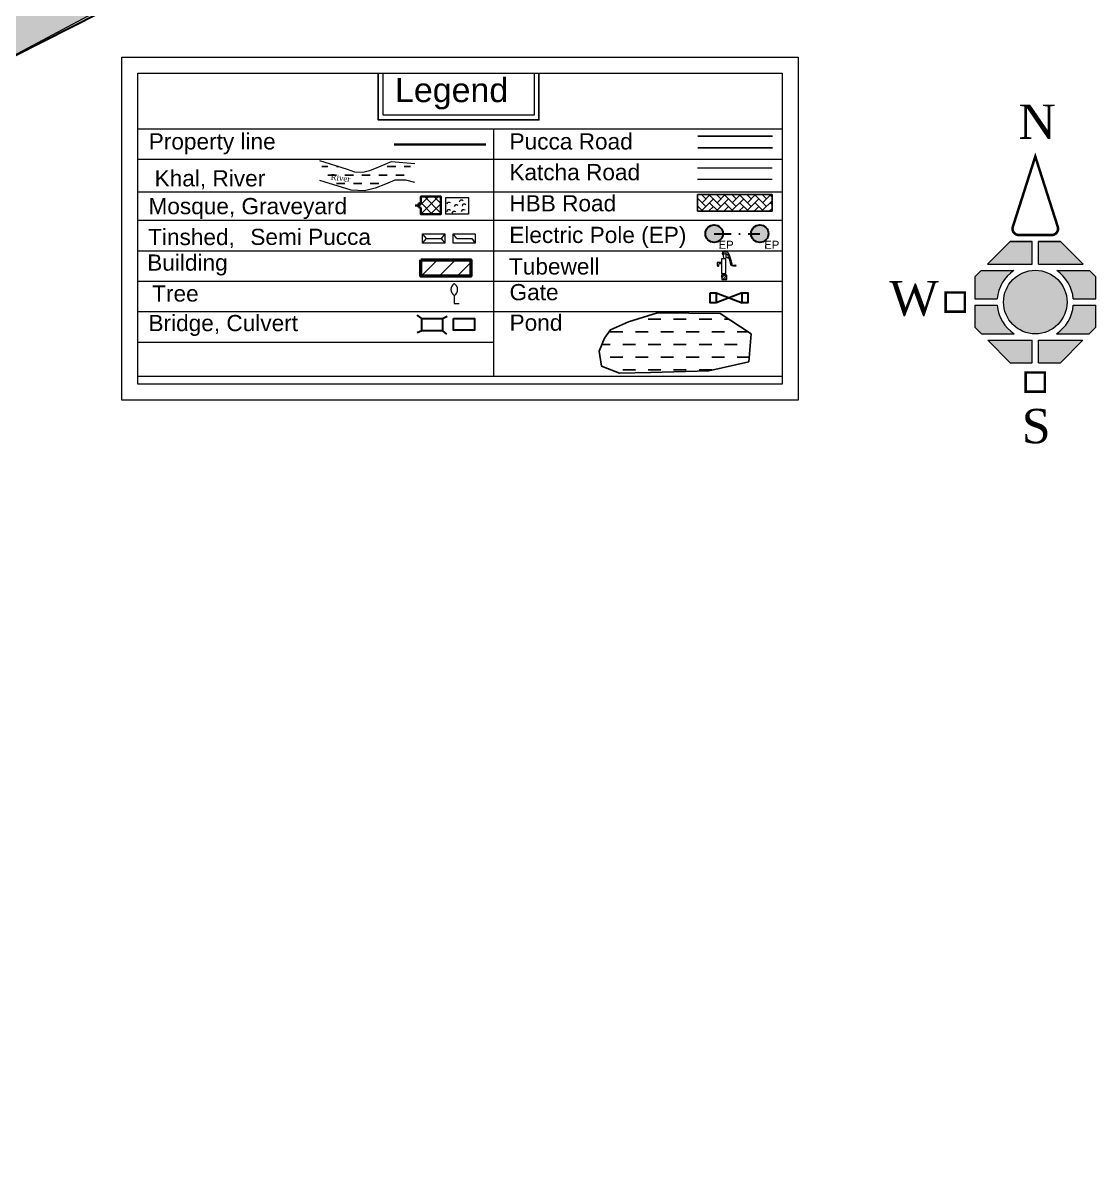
# Model space of a CAD drawing. Header units: inches. Extents: x -1373420 to 1275728, y -1279082 to 1370051.
# Drawn here: x 14150 to 20490, y 26221 to 33044 of the extents above; entities that cross this region are included whole.
import ezdxf
from ezdxf.enums import TextEntityAlignment as Align

# ---------------------------------------------------------------- set-up
doc = ezdxf.new("R2010")
doc.units = ezdxf.units.IN
doc.header["$LTSCALE"] = 100
doc.header["$MEASUREMENT"] = 0
for name, pattern in [('BORDERX2', [3.5, 1, -0.5, 1, -0.5, 0, -0.5]), ('DASHDOTX2', [2, 1, -0.5, 0, -0.5]), ('DASHED', [0.75, 0.5, -0.25])]:
    doc.linetypes.add(name, pattern=pattern)
doc.layers.add('6', color=7, linetype='Continuous', true_color=0x57a70c)
doc.layers.add('a Walkway', color=7, linetype='Continuous', lineweight=30, true_color=0x4b2e26)
for name, color, linetype, lineweight in [('Boundary', 1, 'Continuous', 35), ('BRIDGE CULVERT', 7, 'Continuous', 30), ('Building', 250, 'Continuous', 60), ('Gate', 7, 'Continuous', 30), ('Graveyard', 191, 'Continuous', 20), ('Hatch', 213, 'Continuous', 13), ('HBB Road', 24, 'Continuous', 20), ('Katcha Road', 202, 'DASHED', 20), ('Khal+River+Pond+Ditch', 130, 'Continuous', 20), ('North', 147, 'Continuous', 20), ('Outer_1', 230, 'Continuous', 20), ('P1', 7, 'Continuous', 20), ('Power Pole', 216, 'DASHDOTX2', 30), ('pp', 5, 'DASHDOTX2', 30), ('Project Boundary  Limit', 170, 'DASHED', 30), ('Pucca Road', 202, 'Continuous', 40), ('River Khal Pond Ditch', 4, 'Continuous', 20), ('Stucture', 180, 'Continuous', 35), ('Tinshed', 92, 'Continuous', 20), ('Tree', 3, 'Continuous', 5), ('Tubewell', 112, 'Continuous', 20)]:
    doc.layers.add(name, color=color, linetype=linetype, lineweight=lineweight)
for name, color, linetype in [('Layout_Text', 7, 'Continuous'), ('LINE', 7, 'Continuous'), ('text', 7, 'Continuous')]:
    doc.layers.add(name, color=color, linetype=linetype)
doc.styles.get("Standard").update_dxf_attribs({"font": 'arial.ttf'})
doc.styles.add('TR', font='times.ttf')

# ---------------------------------------------------------------- blocks, each defined once
blk = doc.blocks.new('gf')
at = {"layer": 'Tree', "color": 3}
for p, q in [((404732.5, -313751.7), (404732.5, -313820.9)), ((404732.5, -313820.9), (404772.4, -313820.9))]:
    blk.add_line(p, q, dxfattribs=at)
for centre, radius, start, end in [((404762.8, -313701.6), 58.6, 122.11756, 238.79372), ((404702.8, -313702), 57.8, 300.89677, 60.01451)]:
    blk.add_arc(centre, radius, start, end, dxfattribs=at)
blk = doc.blocks.new('PP')
at = {"layer": 'pp'}
h = blk.add_hatch(color=1, dxfattribs=at)
h.dxf.hatch_style = 1
h.set_gradient(color1=(255, 0, 0), tint=1, name='SPHERICAL')
edge = h.paths.add_edge_path()
edge.add_arc((0, 0), 1.06, 0, 360)
at = {"layer": 'Power Pole', "linetype": 'Continuous', "lineweight": 30}
blk.add_circle((0, 0), 1.06, dxfattribs=at)
blk = doc.blocks.new('A$C225d3f41')
at = {"layer": 'Hatch', "lineweight": 25, "ltscale": 150}
h = blk.add_hatch(dxfattribs=at)
h.set_pattern_fill('DASH', color=6, scale=400, style=0)
h.set_pattern_definition([(0, (-772598.274, -96303.775), (50, 50), [50, -50])])
h.paths.add_polyline_path([(25493.4, 33991.5), (25378.8, 34000.1), (25304.5, 33969.9), (25251.1, 33948.2), (25210.5, 33938.8), (25163.6, 33940.3), (25120.5, 33955.8), (24969, 34003.3), (24967.6, 33888.1), (25143.1, 33832.7), (25221.2, 33830.2), (25283.8, 33844.7), (25345.3, 33869.7), (25400, 33891.9), (25465.1, 33891.9), (25490, 33885.6)])
h.paths.add_polyline_path([(25009.4, 33887.2), (25140.5, 33871), (25147.1, 33924.9), (25016.1, 33941.1)], flags=24)
at = {"layer": 'Hatch'}
h = blk.add_hatch(dxfattribs=at)
h.set_pattern_fill('ANSI31', color=256, scale=600, style=0)
h.set_pattern_definition([(45, (-31815.97, 58961.436), (-53.03301, 53.03301), [])])
h.paths.add_polyline_path([(25553, 33421.7), (25849.7, 33421.7), (25849.7, 33324.7), (25553, 33324.7)])
at = {"layer": 'Hatch', "lineweight": 25, "ltscale": 150}
h = blk.add_hatch(dxfattribs=at)
h.set_pattern_fill('DASH', color=140, scale=600, style=0)
h.set_pattern_definition([(0, (-77180.62, 46520.77), (75, 75), [75, -75])])
h.paths.add_polyline_path([(26622.2, 32793), (26728.8, 32752.3), (27255.3, 32766), (27492, 32819.5), (27505.4, 32984.6), (27322.2, 33105.1), (26951.5, 33109.5), (26781.8, 33056), (26674.4, 33007.6), (26639.5, 32959.7), (26608.5, 32881.9)])
at = {"layer": 'HBB Road', "lineweight": 9, "ltscale": 180}
h = blk.add_hatch(dxfattribs=at)
h.set_pattern_fill('AR-HBONE', color=233, scale=7.916575, style=0)
h.set_pattern_definition([(45, (-291377.454, 280662.355), (4e-15, 44.7829116), [94.998901, -31.6663]), (135, (-291355.063, 280684.747), (4e-15, 44.7829116), [94.998901, -31.6663])])
h.paths.add_polyline_path([(27189.3, 33807), (27189.3, 33708.7), (27629.8, 33708.7), (27629.8, 33807)])
at = {"layer": 'North', "linetype": 'Continuous'}
h = blk.add_hatch(color=3, dxfattribs=at)
h.paths.add_polyline_path([(29333.5, 33530.6), (29203.9, 33530.6), (29203.9, 33395.9), (29468.2, 33395.9)])
h.paths.add_polyline_path([(29166.3, 33395.9), (29166.3, 33530.6), (29036.8, 33530.6), (28902.1, 33395.9)])
h.paths.add_polyline_path([(29057.7, 33358.4), (28864.5, 33358.4), (28826.9, 33320.8), (28826.9, 33191.2), (28960.5, 33191.2, -0.225342)])
h.paths.add_polyline_path([(28960.5, 33153.6), (28826.9, 33153.6), (28826.9, 33024.1), (28866.4, 32984.6), (29060.5, 32984.6, -0.229318)])
h.paths.add_polyline_path([(29036.8, 32814.2), (29166.3, 32814.2), (29166.3, 32947), (28904, 32947)])
h.paths.add_polyline_path([(29203.9, 32814.2), (29333.5, 32814.2), (29466.3, 32947), (29203.9, 32947)])
h.paths.add_polyline_path([(29543.3, 33153.6), (29409.7, 33153.6, -0.229318), (29309.7, 32984.6), (29503.8, 32984.6), (29543.3, 33024.1)])
h.paths.add_polyline_path([(29543.3, 33320.8), (29505.7, 33358.4), (29312.5, 33358.4, -0.225342), (29409.7, 33191.2), (29543.3, 33191.2)])
h = blk.add_hatch(color=1, dxfattribs=at)
edge = h.paths.add_edge_path()
edge.add_arc((29185.1, 33172.4), 187.8, 0, 360)
at = {"layer": 'Stucture', "lineweight": 25}
h = blk.add_hatch(dxfattribs=at)
h.set_pattern_fill('ANSI37', color=253, scale=322.269013, style=0)
h.set_pattern_definition([(45, (-197443.737, 206447.106), (-28.4848255, 28.4848255), []), (135, (-197443.737, 206447.106), (-28.4848255, -28.4848255), [])])
h.paths.add_polyline_path([(25553, 33758, 1), (25553, 33729.2), (25553, 33691.9), (25672.7, 33691.9), (25672.7, 33795.4), (25553, 33795.4)])
at = {"layer": 'Tubewell'}
h = blk.add_hatch(dxfattribs=at)
h.set_pattern_fill('ANSI31', color=4, scale=85.062344, angle=2.63453, style=0)
h.set_pattern_definition([(47.634533, (-68573.592, 52456.418), (-7.8561626, 7.1649841), [])])
h.paths.add_polyline_path([(27361.7, 33330.9), (27331.4, 33330.6), (27331.7, 33306.2), (27361.9, 33306.5)])
blk.add_hatch(color=4, dxfattribs=at).paths.add_polyline_path([(27360.6, 33335.8), (27351.4, 33334.1), (27352.6, 33327.5), (27361.8, 33329.2)])
at = {"color": 9, "linetype": 'BORDERX2', "lineweight": 20, "ltscale": 1000, "true_color": 0xc7c8ca, "flags": 128}
blk.add_lwpolyline([(22770, 26451.1), (22555.9, 26603), (21818.3, 27348), (20301.5, 29080), (20295.1, 29182.5), (20173.4, 31100), (20193.1, 31223.8), (20206.9, 31272.5), (20409.6, 31609.3), (20750, 32103), (21023.7, 32382.2), (21539.1, 32899.9), (21777.5, 33166.9), (22086.1, 33456.3), (22327.9, 33701.4), (22525.7, 34020.4), (22654.7, 34326.1), (22717.9, 34424.8), (22825.6, 34470.7), (22984.1, 34541.2), (25344.4, 35803.9), (25501.7, 35868.3), (25577.8, 35872.4), (25735.3, 35872.4), (25997.3, 35876.9), (26495.3, 37013), (26524.7, 37080.2), (26539.4, 37089.7), (26719.3, 37166.5), (26914.7, 37841.1), (27152.3, 37871.6), (27267.4, 38538.8), (27288.4, 38681.7), (27427.5, 38785.7), (27604.7, 39486), (27711.9, 40177.3), (27652, 40426.5), (27535.8, 40572), (27396.1, 40721.2), (27384.9, 40754), (27370.7, 40795.9), (27298.4, 41583.2), (27146.3, 41655.2), (27200.4, 42740.4), (27256.3, 42975.8), (27472.6, 43097.4), (27710.9, 43236.8), (28058.8, 43463.2), (28076.7, 43824.2), (28063.7, 44054.8), (27997.8, 44313.3), (27874.2, 44542.2), (27562.3, 44674.1), (26432.6, 44782), (26282.6, 44804.8), (26178.7, 44869.5), (25818.6, 45047.9), (25514.7, 44738.1), (25420, 44640.1), (25185.4, 44452), (25163.4, 44515.8), (25034.5, 44661.3), (24816.2, 44803.7), (24287.1, 44790.7), (22876.6, 44736), (22204, 44413.4), (21766.1, 44216.6), (21656.2, 44179.6), (21148.3, 44119.9), (20546.4, 44068.2), (20247.8, 44011.7), (18713.9, 43857.6), (18257.3, 43838.4), (16741.2, 43773.2), (15650.9, 43670.4), (15157.8, 43617.8), (13667, 43463.1), (13403.6, 43479.4), (13255.6, 43509.1), (12941.3, 43503), (12651.7, 43429.3), (12423.2, 43341.2), (12354.7, 43326.4), (12227.8, 43330.5), (12034.4, 43348.5), (11692.2, 43370.8), (11318.7, 43373.1), (11014.2, 43381.4), (10721.9, 43362.1), (10473.6, 43228.9), (10389.3, 43185.2), (10340.4, 43198.9), (9883.5, 43414.1), (9689.8, 43534.7), (9182.6, 43696), (8580, 43887.1), (8251.3, 43965.1), (8089.4, 43997.2), (7983.5, 44073.8), (7860.5, 44219.6), (7687.3, 44445.1), (7490.1, 44606.9), (7309.9, 44649.4), (7090.3, 44644.5), (6845.4, 44482.1), (6809, 44341.6), (6793.3, 44349.6), (6665, 44476.5), (6506.1, 44710.9), (6326.1, 44859.1), (6123.9, 44944), (5894.2, 44983.1), (5676.8, 44879.8), (5568, 44804.9), (5534.1, 44828.6), (5323.8, 44905.3), (5165.8, 44936.2), (5024.9, 44928.7), (4847.4, 44919.3), (4601.1, 44802.8), (4480.1, 44659.3), (4444.8, 44614.5), (4442, 44617), (4317.3, 44738), (4060.8, 44827.3), (3820.1, 44745.5), (3625.9, 44602.3), (3477.1, 44650), (3234.6, 44671.5), (3036.2, 44552.1), (2904.9, 44427.6), (2850.3, 44290.3), (2838.2, 44287), (2740.7, 44385), (2469.2, 44519.8), (2212.1, 44429.6), (2191.2, 44413.4), (2006.3, 44451.4), (1737, 44405.5), (1541.2, 44173.9), (1538.7, 44015.1), (1200, 43945), (1163.3, 43932.3)], dxfattribs=at)
at = {"layer": 'Boundary', "elevation": -160, "flags": 128}
blk.add_lwpolyline([(25395.6, 34103), (25938.4, 34103)], dxfattribs=at)
at = {"layer": 'BRIDGE CULVERT', "color": 0, "lineweight": 30}
for points in [[(25558.9, 33074.6), (25531.6, 33094.5)], [(25682.5, 33074.6), (25710.2, 33089.1)], [(25558.9, 33002.5), (25533.1, 32990)], [(25682.5, 33002.5), (25706.4, 32981.7)]]:
    blk.add_lwpolyline(points, dxfattribs=at)
for points in [[(25558.9, 33074.6), (25682.5, 33074.6), (25682.5, 33002.5), (25558.9, 33002.5)], [(25747.2, 33074.6), (25870.8, 33074.6), (25870.8, 33005.3), (25747.2, 33005.3)]]:
    blk.add_lwpolyline(points, close=True, dxfattribs=at)
at = {"layer": 'Building', "lineweight": 50, "elevation": -160}
blk.add_lwpolyline([(25553, 33421.7), (25849.7, 33421.7), (25849.7, 33324.7), (25553, 33324.7)], close=True, dxfattribs=at)
at = {"layer": 'Gate', "lineweight": 30}
for points in [[(27264.2, 33226.1), (27298.9, 33226.1), (27298.9, 33167), (27264.2, 33167)], [(27452.3, 33226.1), (27487, 33226.1), (27487, 33167), (27452.3, 33167)]]:
    blk.add_lwpolyline(points, close=True, dxfattribs=at)
at = {"layer": 'Gate'}
for points in [[(27452.3, 33226.1), (27298.9, 33167)], [(27298.9, 33226.1), (27452.3, 33167)]]:
    blk.add_lwpolyline(points, dxfattribs=at)
at = {"layer": 'Graveyard', "elevation": -160}
blk.add_lwpolyline([(25701.4, 33789.3), (25835.1, 33789.3), (25835.1, 33692.6), (25701.4, 33692.6)], close=True, dxfattribs=at)
at = {"layer": 'Graveyard'}
for centre in [(25719.8, 33703.8, -160), (25720.1, 33748.3, -160), (25750.7, 33694.9, -160), (25764.3, 33733.7, -160), (25794.3, 33760.9, -160), (25805.7, 33704.8, -160), (25811, 33737.1, -160)]:
    blk.add_arc(centre, 13.5, 45.87087, 169.16323, dxfattribs=at)
at = {"layer": 'HBB Road', "lineweight": 25, "ltscale": 180}
for p, q in [((27189.3, 33807, -160), (27629.8, 33807, -160)), ((27629.8, 33708.7, -160), (27189.3, 33708.7, -160))]:
    blk.add_line(p, q, dxfattribs=at)
at = {"layer": 'HBB Road', "lineweight": 25, "ltscale": 180, "elevation": -160}
for points in [[(27189.3, 33807), (27189.3, 33708.7)], [(27629.8, 33807), (27629.8, 33708.7)]]:
    blk.add_lwpolyline(points, dxfattribs=at)
at = {"layer": 'Katcha Road', "color": 190, "ltscale": 180}
for p, q in [((27189.3, 33965, -160), (27629.8, 33965, -160)), ((27629.8, 33895.8, -160), (27189.3, 33895.8, -160))]:
    blk.add_line(p, q, dxfattribs=at)
at = {"layer": 'Khal+River+Pond+Ditch', "lineweight": 25, "ltscale": 150, "elevation": -160, "flags": 128}
blk.add_lwpolyline([(26951.5, 33109.5), (27322.2, 33105.1), (27505.4, 32984.6), (27492, 32819.5), (27255.3, 32766), (26911.3, 32757.1), (26728.8, 32752.3), (26622.2, 32793), (26608.5, 32881.9), (26639.5, 32959.7), (26674.4, 33007.6), (26781.8, 33056)], close=True, dxfattribs=at)
at = {"layer": 'LINE', "linetype": 'Continuous', "lineweight": 9}
for p, q in [((23881.4, 34195.8, -160), (27688.9, 34195.8, -160)), ((25983.9, 34195.8, -160), (25983.9, 32733.6, -160)), ((23881.4, 34015.8, -160), (27688.9, 34015.8, -160)), ((23878.8, 33823.2, -160), (27686.3, 33823.2, -160)), ((23881.4, 33655.8, -160), (27688.9, 33655.8, -160)), ((23881.4, 33475.8, -160), (27688.9, 33475.8, -160)), ((23881.4, 33295.8, -160), (27688.9, 33295.8, -160)), ((23881.4, 33115.8, -160), (27688.9, 33115.8, -160)), ((23881.4, 32935.8, -160), (25983.9, 32935.8, -160)), ((23881.4, 32733.6, -160), (27688.9, 32733.6, -160))]:
    blk.add_line(p, q, dxfattribs=at)
at = {"layer": 'North', "color": 3, "linetype": 'Continuous', "const_width": 15, "elevation": -160}
blk.add_lwpolyline([(29052.4, 33617.2), (29185.1, 34032.3), (29317.8, 33617.2, -0.508028), (29282, 33568.2), (29088.2, 33568.2, -0.508028)], format="xyb", close=True, dxfattribs=at)
at = {"layer": 'North', "color": 3, "linetype": 'Continuous', "elevation": -160}
for points in [[(29166.3, 33530.6), (29036.8, 33530.6), (28902.1, 33395.9)], [(29036.8, 33530.6), (29166.3, 33530.6)], [(29166.3, 33395.9), (29166.3, 33530.6)], [(29203.9, 33395.9), (29203.9, 33530.6)], [(29203.9, 33530.6), (29333.5, 33530.6)], [(29468.2, 33395.9), (29333.5, 33530.6), (29203.9, 33530.6)], [(28902.1, 33395.9), (29166.3, 33395.9)], [(29203.9, 33395.9), (29468.2, 33395.9)], [(28864.5, 33358.4), (28826.9, 33320.8), (28826.9, 33191.2)], [(28864.5, 33358.4), (29057.7, 33358.4)], [(28864.5, 33358.4), (29057.7, 33358.4)], [(29312.5, 33358.4), (29505.7, 33358.4)], [(29312.5, 33358.4), (29505.7, 33358.4)], [(29543.3, 33191.2), (29543.3, 33320.8), (29505.7, 33358.4)], [(28826.9, 33191.2), (28960.5, 33191.2)], [(29409.7, 33191.2), (29543.3, 33191.2)], [(28826.9, 33153.6), (28826.9, 33024.1), (28866.4, 32984.6)], [(28826.9, 33153.6), (28960.5, 33153.6)], [(29409.7, 33153.6), (29543.3, 33153.6)], [(29503.8, 32984.6), (29543.3, 33024.1), (29543.3, 33153.6)], [(28866.4, 32984.6), (29060.5, 32984.6)], [(29309.7, 32984.6), (29503.8, 32984.6)], [(28904, 32947), (29036.8, 32814.2), (29166.3, 32814.2)], [(28904, 32947), (29166.3, 32947)], [(28904, 32947), (29166.3, 32947)], [(29166.3, 32814.2), (29166.3, 32947)], [(29203.9, 32814.2), (29333.5, 32814.2), (29466.3, 32947)], [(29203.9, 32947), (29466.3, 32947)], [(29203.9, 32947), (29466.3, 32947)], [(29203.9, 32814.2), (29203.9, 32947)]]:
    blk.add_lwpolyline(points, dxfattribs=at)
at = {"layer": 'North', "linetype": 'Continuous', "const_width": 15, "elevation": -160}
for points in [[(28655.9, 33116.1), (28768.6, 33116.1), (28768.6, 33228.8), (28655.9, 33228.8)], [(29128.8, 32643.3), (29241.5, 32643.3), (29241.5, 32756), (29128.8, 32756)]]:
    blk.add_lwpolyline(points, close=True, dxfattribs=at)
at = {"layer": 'North', "color": 1, "linetype": 'Continuous'}
blk.add_circle((29185.1, 33172.4, -160), 187.8, dxfattribs=at)
at = {"layer": 'North', "color": 3, "linetype": 'Continuous'}
for start, end in [(124.42357, 175.21981), (4.78019, 55.57643), (184.78019, 236.44269), (303.55731, 355.21981)]:
    blk.add_arc((29185.1, 33172.4, -160), 225.4, start, end, dxfattribs=at)
at = {"layer": 'Outer_1', "lineweight": 20, "elevation": -160}
blk.add_lwpolyline([(25330.8, 34524.4), (26222.8, 34524.4), (26222.8, 34277.5), (25330.8, 34277.5)], close=True, dxfattribs=at)
at = {"layer": 'P1', "color": 4, "ltscale": 200, "elevation": -160}
blk.add_lwpolyline([(23786.4, 34619.4), (27783.9, 34619.4), (27783.9, 32592.1), (23786.4, 32592.1)], close=True, dxfattribs=at)
at = {"layer": 'P1', "color": 3, "ltscale": 200}
blk.add_lwpolyline([(27688.9, 32687.1), (23881.4, 32687.1), (23881.4, 34524.4), (27688.9, 34524.4)], close=True, dxfattribs=at)
at = {"layer": 'pp', "lineweight": 30, "elevation": -160, "flags": 128}
blk.add_lwpolyline([(27287.2, 33576.4), (27556.9, 33576.4)], dxfattribs=at)
at = {"layer": 'Pucca Road', "color": 202, "lineweight": 25}
for p, q in [((27190.7, 34152.3, -160), (27631.1, 34152.3, -160)), ((27631.1, 34083.8, -160), (27190.7, 34083.8, -160))]:
    blk.add_line(p, q, dxfattribs=at)
at = {"layer": 'River Khal Pond Ditch', "color": 6, "linetype": 'Continuous'}
for points in [[(25518.1, 33989.7), (25378.8, 34000.1), (25304.5, 33969.9), (25251.1, 33948.2), (25210.5, 33938.8), (25163.6, 33940.3), (25120.5, 33955.8), (24956.7, 34007.2)], [(25518.1, 33878.4), (25465.1, 33891.9), (25400, 33891.9), (25345.3, 33869.7), (25283.8, 33844.7), (25221.2, 33830.2), (25143.1, 33832.7), (24956.7, 33891.6)]]:
    blk.add_lwpolyline(points, dxfattribs=at)
at = {"layer": 'Stucture', "elevation": -160}
for points in [[(25553, 33758), (25553, 33795.4), (25672.7, 33795.4), (25672.7, 33691.9), (25553, 33691.9), (25553, 33729.2)], [(25538.6, 33743.2), (25519.7, 33743.2)]]:
    blk.add_lwpolyline(points, dxfattribs=at)
at = {"layer": 'Stucture'}
blk.add_arc((25553, 33743.6, -160), 14.4, 90, 270, dxfattribs=at)
at = {"layer": 'text', "elevation": -160}
blk.add_lwpolyline([(26251.3, 34524.4), (26251.3, 34249), (25302.3, 34249), (25302.3, 34524.4)], dxfattribs=at)
at = {"layer": 'Tinshed', "elevation": -160}
for points in [[(25564.6, 33576.4), (25695.4, 33576.4), (25695.4, 33521.3), (25564.6, 33521.3)], [(25744.5, 33576.4), (25875.4, 33576.4), (25875.4, 33521.3), (25744.5, 33521.3)]]:
    blk.add_lwpolyline(points, close=True, dxfattribs=at)
for points in [[(25564.6, 33521.3), (25587.3, 33548.9), (25564.6, 33576.4)], [(25695.4, 33576.4), (25674.4, 33548.9), (25695.4, 33521.3)], [(25767.2, 33548.9), (25767.2, 33548.9), (25744.5, 33576.4)], [(25587.3, 33548.9), (25674.4, 33548.9)], [(25767.2, 33548.9), (25854.4, 33548.9)], [(25854.4, 33548.9), (25854.4, 33548.9), (25875.4, 33521.3)]]:
    blk.add_lwpolyline(points, dxfattribs=at)
at = {"layer": 'Tubewell', "color": 4, "elevation": -160}
for points in [[(27340.9, 33468.5), (27337.3, 33468.6), (27335.6, 33455.3), (27343.4, 33453), (27346.4, 33454.8)], [(27340.9, 33468.5), (27367.8, 33467.5), (27378.7, 33445.5), (27386.1, 33419.9), (27393, 33391.2), (27409.1, 33390.2), (27413.9, 33392.6), (27416.3, 33384.3), (27399.6, 33384.1), (27388.2, 33387.6), (27382.6, 33409.1), (27376.3, 33433.4), (27368.7, 33430.5), (27366.3, 33435.3), (27372.2, 33437.7), (27369.1, 33449), (27361.9, 33455.5), (27352.9, 33457.3), (27346.4, 33454.8)], [(27343.5, 33434.2), (27343.4, 33447), (27343.4, 33459)], [(27330.9, 33406.8), (27314.4, 33406.1), (27305.5, 33405.7), (27305.5, 33405.7), (27305.6, 33387.5)], [(27305.6, 33387.2), (27315.8, 33387.6)], [(27315.8, 33387.6), (27316.3, 33400.1), (27331, 33400.3)], [(27344.2, 33341.8), (27344.3, 33330.7), (27349.7, 33330.8), (27349.6, 33341.8)]]:
    blk.add_lwpolyline(points, dxfattribs=at)
for points in [[(27356.3, 33434.3), (27357.6, 33434.3), (27357.4, 33456.4), (27356.1, 33456.4)], [(27331.4, 33341.7), (27357, 33341.9), (27356.3, 33428.3), (27330.7, 33428.1)], [(27331.7, 33306.2), (27361.9, 33306.5), (27361.7, 33330.9), (27331.4, 33330.6)]]:
    blk.add_lwpolyline(points, close=True, dxfattribs=at)
at = {"layer": 'Tubewell', "color": 4}
blk.add_circle((27343.4, 33459, -160), 1.64, dxfattribs=at)
blk.add_ellipse((27310.7, 33387.5, -160), major_axis=(5.08, 0.04), ratio=0.503998, start_param=3.14094, end_param=6.283185, dxfattribs=at)
at = {"layer": 'pp', "color": 2, "lineweight": 30, "xscale": 48.60000000055879, "yscale": 48.60000000055879, "zscale": 48.60000000055879}
for p in [(27287.2, 33576.4, -160), (27556.9, 33576.4, -160)]:
    blk.add_blockref('PP', p, dxfattribs=at)
at = {"layer": 'Project Boundary  Limit', "color": 0, "lineweight": 9, "xscale": 0.696658618748188, "yscale": 0.6966586075723171, "zscale": 0.696658618748188}
blk.add_blockref('gf', (-256208.6, 251789.7), dxfattribs=at)
at = {"layer": 'Layout_Text', "style": 'TR'}
blk.add_text('River', height=34.62, rotation=352.97879, dxfattribs=at).set_placement((25021.7, 33912.9), align=Align.MIDDLE_LEFT)
at = {"layer": 'North', "char_height": 202.859, "attachment_point": 1}
for s, insert in [('{\\fBookman Old Style|b0|i0|c0|p18;N}', (29084.9, 34339.6, -160)), ('{\\fBookman Old Style|b0|i0|c0|p18;\\H1.01x;W\\Ftxt.shx,bigfont.shx|c0;}', (28322.1, 33297.5, -160)), ('{\\fBookman Old Style|b0|i0|c0|p18;S}', (29105.2, 32541.3, -160))]:
    blk.add_mtext(s, dxfattribs=dict(at, insert=insert))
at = {"layer": 'pp'}
for p in [(27313.3, 33487.7, -2719), (27583, 33487.7, -2719)]:
    blk.add_text('EP', height=47.83, rotation=359.2404, dxfattribs=at).set_placement(p)
at = {"layer": 'text'}
for s, height, p in [('Legend', 143.5, (25401.4, 34353.5, -160)), ('Electric Pole (EP)', 95.669, (26076.3, 33521.4, -160)), ('Tubewell', 95.67, (26074.8, 33335.1, -160)), ('Tree', 95.67, (23966.2, 33175.2)), ('Gate', 95.67, (26078.2, 33183.1)), ('Pond', 95.67, (26078.2, 33003.1))]:
    blk.add_text(s, height=height, dxfattribs=at).set_placement(p)
for s, height, p in [('Property line', 95.669, (23945.9, 34121.8, -160)), ('Pucca Road', 95.67, (26078, 34121.8, -160)), ('Katcha Road', 95.669, (26076.9, 33940, -160)), ('Khal, River ', 95.669, (23980.7, 33903.7, -160)), ('Mosque, Graveyard', 95.669, (23944.3, 33739.4, -160)), ('HBB Road', 95.67, (26076.8, 33756.1, -160)), ('Tinshed,', 95.67, (23942.3, 33556.8, -160)), ('Semi Pucca', 95.67, (24546.1, 33557.7, -160)), ('Building', 95.67, (23937, 33405.7)), ('Bridge, Culvert', 95.669, (23944.3, 33048.4))]:
    blk.add_text(s, height=height, dxfattribs=at).set_placement(p, align=Align.MIDDLE_LEFT)

msp = doc.modelspace()

# ---------------------------------------------------------------- hatches: boundary and pattern name
at = {"layer": '6', "lineweight": 15}
h = msp.add_hatch(color=256, dxfattribs=at)
h.dxf.hatch_style = 1
edge = h.paths.add_edge_path()
edge.add_line((17792.89, 42653.03), (17061.42, 43002.54))
edge.add_arc((16807.86, 42549.74), 518.96, 60.752093, 131.559867)
edge.add_line((16463.58, 42938.05), (16311.02, 42811.24))
edge.add_arc((16172.73, 42952.45), 197.64, 229.331885, 314.400451, ccw=False)
edge.add_line((16043.93, 42802.53), (15963.85, 42871.96))
edge.add_line((15963.85, 42871.96), (15958.39, 42876.68))
edge.add_arc((15566.04, 42422.74), 600, 49.163048, 91.513001)
edge.add_line((15550.2, 43022.53), (14041.16, 42982.67))
edge.add_arc((14042.73, 42261.77), 720.91, 90.124667, 111.618332)
edge.add_line((13777.13, 42931.96), (12835.4, 42504.2))
edge.add_arc((12239.86, 43815.28), 1440, 275.734312, 294.429148, ccw=False)
edge.add_line((12383.74, 42382.48), (11491.5, 42292.89))
edge.add_line((11491.5, 42292.89), (11206.56, 42255.87))
edge.add_line((11206.56, 42255.87), (10895.28, 42215.55))
edge.add_arc((10522.44, 44490.59), 2305.38, 263.659101, 279.307118, ccw=False)
edge.add_line((10267.82, 42199.31), (9849.02, 42254.35))
edge.add_arc((9751.54, 41662.32), 600, 80.649675, 105.567299)
edge.add_line((9590.52, 42240.31), (8909.34, 42050.54))
edge.add_line((8909.34, 42050.54), (8626.34, 42038.36))
edge.add_line((8626.34, 42038.36), (8626.34, 41692.47))
edge.add_arc((9363.45, 45023.77), 3411.88, 257.523344, 288.826622)
edge.add_arc((10696.83, 40811.28), 1010.23, 89.721294, 103.296831, ccw=False)
edge.add_line((10701.74, 41821.5), (11871.37, 41824.88))
edge.add_arc((11957.09, 44346.11), 2522.69, 268.052815, 303.855505)
edge.add_arc((14362.71, 41079.44), 1540.58, 92.185907, 130.485747, ccw=False)
edge.add_line((14303.95, 42618.9), (15450.99, 42660.39))
edge.add_arc((15452.54, 42266.18), 394.22, 7.670284, 90.22465, ccw=False)
edge.add_arc((16051.59, 42400.06), 223.65, 201.306634, 301.577257)
edge.add_arc((16518.27, 41074.45), 1187.69, 70.50899, 107.116731, ccw=False)
edge.add_arc((17084.31, 42645.54), 482.33, 249.392656, 302.715485)
edge.add_arc((17528.88, 41884.01), 400.44, 42.295356, 117.337046, ccw=False)
edge.add_arc((17425.13, 41868.58), 491.05, -22.504662, 35.463387, ccw=False)
edge.add_line((17878.78, 41680.63), (17803.8, 41546.3))
edge.add_arc((18870.86, 40895.02), 1250.11, 148.602339, 171.58249)
edge.add_arc((18822.44, 40765.36), 1228.67, 165.257898, 199.368901)
edge.add_line((17663.31, 40357.88), (17765.27, 40058.79))
edge.add_arc((16611.42, 39729.22), 1200, -5.864376, 15.940769, ccw=False)
edge.add_line((17805.14, 39606.61), (17749.11, 39302))
edge.add_arc((18267.26, 39221.44), 524.38, 171.162187, 242.562996)
edge.add_arc((17912.39, 38422.12), 352.59, -18.319167, 71.265055, ccw=False)
edge.add_arc((15640.75, 39107.4), 2725.24, 321.906287, 343.014999, ccw=False)
edge.add_arc((20156.65, 35932.42), 2802.36, 147.791852, 154.174117)
edge.add_line((17634.18, 37153.23), (17513.59, 36864.25))
edge.add_arc((17978.2, 36636.92), 517.25, 153.928313, 201.823562)
edge.add_arc((16870.52, 36206.43), 671.2, -55.397596, 20.787577, ccw=False)
edge.add_arc((17518.1, 35081.65), 631.28, 114.962446, 194.910854)
edge.add_arc((16611.9, 34782.56), 326.18, -92.918137, 24.767488, ccw=False)
edge.add_arc((16550.4, 33576.18), 881.77, 87.081863, 118.025906)
edge.add_line((16136.08, 34354.55), (13698.87, 33057.25))
edge.add_arc((13744.57, 32572.32), 487.08, 95.38325, 162.483989)
edge.add_arc((11608.03, 33246.62), 1753.34, 316.702778, 342.483989, ccw=False)
edge.add_line((12884.12, 32044.21), (11287.84, 30677.01))
edge.add_arc((11522.03, 30403.59), 360, 130.579799, 146.879284)
edge.add_arc((14110.68, 28651.41), 3485.85, 146.007573, 204.084787)
edge.add_arc((21540.63, 34125.12), 12656.21, 213.017144, 224.155076)
edge.add_arc((15507.09, 27806.63), 3939.8, 219.346364, 232.551977)
edge.add_arc((12927.71, 24455.53), 289.2, -44.757711, 50.535357, ccw=False)
edge.add_arc((12369.3, 25500.05), 1463.29, 301.463573, 314.669186)
edge.add_line((13398.01, 24459.39), (13705.49, 24682.6))
edge.add_line((13705.49, 24682.6), (14057.47, 24935.96))
edge.add_line((14057.47, 24935.96), (13656.16, 25245.17))
edge.add_line((13656.16, 25245.17), (13362.26, 25021.7))
edge.add_line((13362.26, 25021.7), (11586.8, 26930.91))
edge.add_arc((12651.74, 27900.18), 1440, 183.62746, 222.307362, ccw=False)
edge.add_line((11214.62, 27809.08), (11136.43, 29042.54))
edge.add_arc((12820.17, 29072.32), 1684.01, 131.853468, 181.013387, ccw=False)
edge.add_line((11696.56, 30326.66), (12484.23, 31124.66))
edge.add_line((12484.23, 31124.66), (12722.61, 31391.6))
edge.add_line((12722.61, 31391.6), (13031.2, 31680.99))
edge.add_line((13031.2, 31680.99), (13273.03, 31926.12))
edge.add_line((13273.03, 31926.12), (13470.8, 32245.15))
edge.add_line((13470.8, 32245.15), (13580.66, 32505.57))
edge.add_arc((13912.35, 32365.65), 360, 113.633891, 157.127534, ccw=False)
edge.add_line((13768.03, 32695.45), (13929.16, 32765.96))
edge.add_line((13929.16, 32765.96), (14768.7, 33192.47))
edge.add_line((14768.7, 33192.47), (15082.51, 33296.89))
edge.add_line((15082.51, 33296.89), (15272.23, 33485.5))
edge.add_line((15272.23, 33485.5), (16370.58, 34071.92))
edge.add_arc((16455.36, 33913.14), 180, 90.997098, 118.098135, ccw=False)
edge.add_line((16452.23, 34093.11), (16712.57, 34097.64))
edge.add_arc((16706.3, 34457.59), 360, 270.997098, 336.124063)
edge.add_line((17035.5, 34311.88), (17520.5, 35238.96))
edge.add_line((17520.5, 35238.96), (17687.93, 35472.45))
edge.add_line((17687.93, 35472.45), (17826.9, 35952.38))
edge.add_arc((17999.8, 35902.31), 180, 97.305076, 163.849748, ccw=False)
edge.add_line((17976.91, 36080.85), (18009.04, 36084.96))
edge.add_arc((17993.78, 36203.99), 120, 277.305076, 350.465246)
edge.add_line((18112.12, 36184.11), (18225.48, 36859.01))
edge.add_arc((18343.82, 36839.13), 120, 126.774201, 170.465246, ccw=False)
edge.add_line((18271.98, 36935.25), (18337.66, 36984.34))
edge.add_arc((18265.82, 37080.46), 120, 306.774201, 346.73649)
edge.add_line((18382.62, 37052.93), (18693.32, 38408.87))
edge.add_arc((18337.95, 38478.2), 362.08, 348.96038, 401.249833)
edge.add_line((18610.17, 38716.93), (18407.62, 38876.64))
edge.add_arc((18667.57, 39125.69), 360, 185.238909, 223.773188, ccw=False)
edge.add_line((18309.07, 39092.82), (18252.88, 39705.63))
edge.add_arc((18053.19, 39681.71), 201.12, 6.829256, 78.610692)
edge.add_line((18092.9, 39878.87), (18031.19, 40222.05))
edge.add_arc((19448.45, 40476.92), 1440, 169.695748, 190.194797, ccw=False)
edge.add_line((18031.68, 40734.5), (18049.08, 40830.24))
edge.add_arc((18887.96, 40611.96), 866.81, 130.371051, 165.414747, ccw=False)
edge.add_line((18326.5, 41272.36), (18834.64, 41706.5))
edge.add_arc((18540.82, 42071.1), 468.26, 308.864028, 434.111655)
edge.add_line((18669.01, 42521.47), (17954.5, 42602.31))
edge.add_arc((18051.57, 43194.41), 600, 244.461225, 260.690047, ccw=False)

# ---------------------------------------------------------------- linework, layer by layer
at = {"layer": 'a Walkway'}
msp.add_lwpolyline([(13929.16, 32765.96), (14768.7, 33192.47)], dxfattribs=at)

# ---------------------------------------------------------------- block references
at = {"layer": 'Boundary'}
msp.add_blockref('A$C225d3f41', (-9053.4, -1776.34), dxfattribs=at)

doc.saveas('drawing.dxf')
